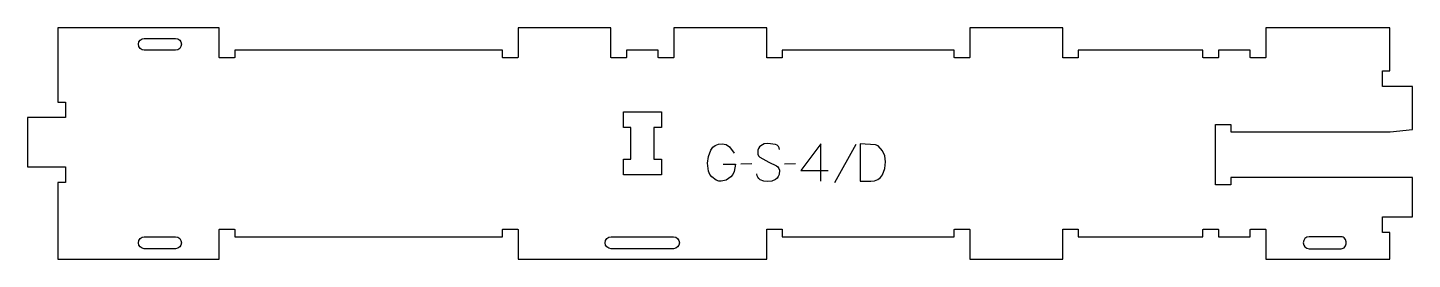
# Model space of a CAD drawing. Header units: millimetres. Extents: x -543 to 568, y -92 to 93.
import ezdxf

# ---------------------------------------------------------------- set-up
doc = ezdxf.new("R2010")
doc.units = ezdxf.units.MM
for name, color, linetype, true_color in [('1_ANYTOOL_1MMDEEP_LABELS_S', 2, 'Continuous', 0xffff00), ('3_ANYTOOL_CUTTHROUGH_INSID', 4, 'Continuous', 0x00ffff), ('4_ANYTOOL_CUTTHROUGH_OUTSI', 5, 'Continuous', 0x0000ff)]:
    doc.layers.add(name, color=color, linetype=linetype, true_color=true_color)

msp = doc.modelspace()

# ---------------------------------------------------------------- linework, layer by layer
at = {"layer": '1_ANYTOOL_1MMDEEP_LABELS_S'}
for p, q in [((121.2, -0.5), (104, -31.2)), ((37.7, -16.1), (28.9, -16.2)), ((72.7, -16.1), (63.9, -16.2)), ((77, -21.3), (98.8, -21.3))]:
    msp.add_line(p, q, dxfattribs=at)
for points in [[(14.8, -16.2), (24.6, -16.2), (23.5, -22.2), (22.4, -24.5), (20.8, -26.5), (17.2, -29.1), (13.2, -30), (11.1, -29.8), (9.2, -29.2), (5.6, -26.5), (4.1, -24.5), (3, -22), (2.1, -15.5), (2.8, -10.2), (4.8, -5.1), (6.4, -2.8), (8.4, -1.3), (10.9, -0.3), (13.8, 0), (17.1, -0.6), (19.7, -2.3), (23.4, -7.4)], [(59.9, -4.6), (59.7, -3.2), (59.1, -2.1), (58.1, -1.2), (56.6, -0.6), (50.5, 0.3), (47.6, -0.1), (44.9, -1.5), (43.8, -2.5), (43, -3.7), (42.6, -5.1), (42.4, -6.7), (42.6, -8.3), (43.1, -9.7), (44, -10.8), (51.4, -14.6), (57.5, -17.5), (58.6, -18.5), (59.4, -19.7), (59.8, -21.2), (59.6, -24.7), (58.9, -26.2), (58, -27.5), (56.7, -28.5), (53.7, -29.9), (50.5, -30.3), (47.3, -30), (44.4, -28.8), (43.2, -27.9), (42.4, -26.8), (41.9, -25.6), (41.7, -24.1)], [(93, -30), (93, 0), (77, -21.3)]]:
    msp.add_lwpolyline(points, dxfattribs=at)
msp.add_lwpolyline([(124.6, 0), (124.6, -30), (133.2, -29.9), (136.2, -29.6), (138.8, -28.6), (140.9, -27.1), (142.4, -24.9), (144.4, -19.8), (145, -14.3), (144.4, -9.7), (142.5, -5.5), (139, -1.7), (136.9, -0.7)], close=True, dxfattribs=at)
at = {"layer": '3_ANYTOOL_CUTTHROUGH_INSID'}
for points in [[(-449.7, 75, -1), (-449.7, 84.5), (-424.7, 84.5, -1), (-424.7, 75)], [(-449.7, -84, -1), (-449.7, -74.5), (-424.7, -74.5, -1), (-424.7, -84)], [(-25.2, -84), (-75.2, -84, -1), (-75.2, -74.5), (-25.2, -74.5, -1)], [(484.8, -84), (510.6, -84), (511.3, -83.9), (512.1, -83.6), (512.8, -83.2), (514, -81.8), (514.5, -80.1), (514.5, -78.4), (514, -76.7), (512.8, -75.3), (512.1, -74.8), (511.3, -74.6), (510.6, -74.5), (484.8, -74.5, 1)]]:
    msp.add_lwpolyline(points, format="xyb", close=True, dxfattribs=at)
msp.add_lwpolyline([(-40.9, 13.1), (-40.9, -12.4), (-34.9, -12.4), (-34.9, -24.9), (-65.4, -24.9), (-65.4, -12.4), (-59.4, -12.4), (-59.4, 13.1), (-65.4, 13.1), (-65.4, 25.6), (-34.9, 25.6), (-34.9, 13.1)], close=True, dxfattribs=at)
at = {"layer": '4_ANYTOOL_CUTTHROUGH_OUTSI'}
msp.add_lwpolyline([(-162.4, -74.5), (-162.4, -68.7, -0.414214), (-162.2, -68.5), (-150.2, -68.5, -0.414214), (-149.9, -68.7), (-149.9, -92.5), (49.6, -92.5), (49.6, -68.7, -0.414214), (49.8, -68.5), (61.8, -68.5, -0.414214), (62.1, -68.7), (62.1, -74.5), (200.1, -74.5), (200.1, -68.7, -0.414214), (200.3, -68.5), (212.3, -68.5, -0.414214), (212.6, -68.7), (212.6, -92.5), (287.1, -92.5), (287.1, -68.7, -0.414214), (287.3, -68.5), (299.3, -68.5, -0.414214), (299.6, -68.7), (299.6, -74.5), (399.6, -74.5), (399.6, -68.7, -0.414214), (399.8, -68.5), (411.8, -68.5, -0.414214), (412.1, -68.7), (412.1, -74.5), (437.6, -74.5), (437.6, -68.7, -0.414214), (437.8, -68.5), (449.8, -68.5, -0.414214), (450.1, -68.7), (450.1, -92.5), (549.6, -92.5), (549.6, -71), (543.8, -71, -0.414214), (543.6, -70.7), (543.6, -58.7, -0.414214), (543.8, -58.5), (567.6, -58.5), (567.6, -26.9), (422.1, -26.9), (422.1, -32.7, -0.414214), (421.8, -32.9), (409.8, -32.9, -0.414214), (409.6, -32.7), (409.6, 15.3, -0.414214), (409.8, 15.6), (421.8, 15.6, -0.414214), (422.1, 15.3), (422.1, 9.6), (549.8, 9.6), (567.6, 11.5), (567.6, 46), (543.8, 46, -0.414214), (543.6, 46.3), (543.6, 58.3, -0.414214), (543.8, 58.5), (549.6, 58.5), (549.6, 93), (450.1, 93), (450.1, 69.3, -0.414214), (449.8, 69), (437.8, 69, -0.414214), (437.6, 69.3), (437.6, 75), (412.1, 75), (412.1, 69.3, -0.414214), (411.8, 69), (399.8, 69, -0.414214), (399.6, 69.3), (399.6, 75), (299.6, 75), (299.6, 69.3, -0.414214), (299.3, 69), (287.3, 69, -0.414214), (287.1, 69.3), (287.1, 93), (212.6, 93), (212.6, 69.3, -0.414214), (212.3, 69), (200.3, 69, -0.414214), (200.1, 69.3), (200.1, 75), (62.1, 75), (62.1, 69.3, -0.414214), (61.8, 69), (49.8, 69, -0.414214), (49.6, 69.3), (49.6, 93), (-24.9, 93), (-24.9, 69.3, -0.414214), (-25.2, 69), (-37.2, 69, -0.414214), (-37.4, 69.3), (-37.4, 75), (-62.9, 75), (-62.9, 69.3, -0.414214), (-63.2, 69), (-75.2, 69, -0.414214), (-75.4, 69.3), (-75.4, 93), (-149.9, 93), (-149.9, 69.3, -0.414214), (-150.2, 69), (-162.2, 69, -0.414214), (-162.4, 69.3), (-162.4, 75), (-377.2, 75), (-377.2, 69.3, -0.414214), (-377.4, 69), (-389.4, 69, -0.414214), (-389.7, 69.3), (-389.7, 93), (-519, 93), (-519, 33.5), (-513.2, 33.5, -0.414214), (-513, 33.3), (-513, 21.3, -0.414214), (-513.2, 21), (-543.3, 21), (-543.3, -18.5), (-513.2, -18.5, -0.414214), (-513, -18.7), (-513, -30.7, -0.414214), (-513.2, -31), (-519, -31), (-519, -92.5), (-389.7, -92.5), (-389.7, -68.7, -0.414214), (-389.4, -68.5), (-377.4, -68.5, -0.414214), (-377.2, -68.7), (-377.2, -74.5)], format="xyb", close=True, dxfattribs=at)

doc.saveas('drawing.dxf')
